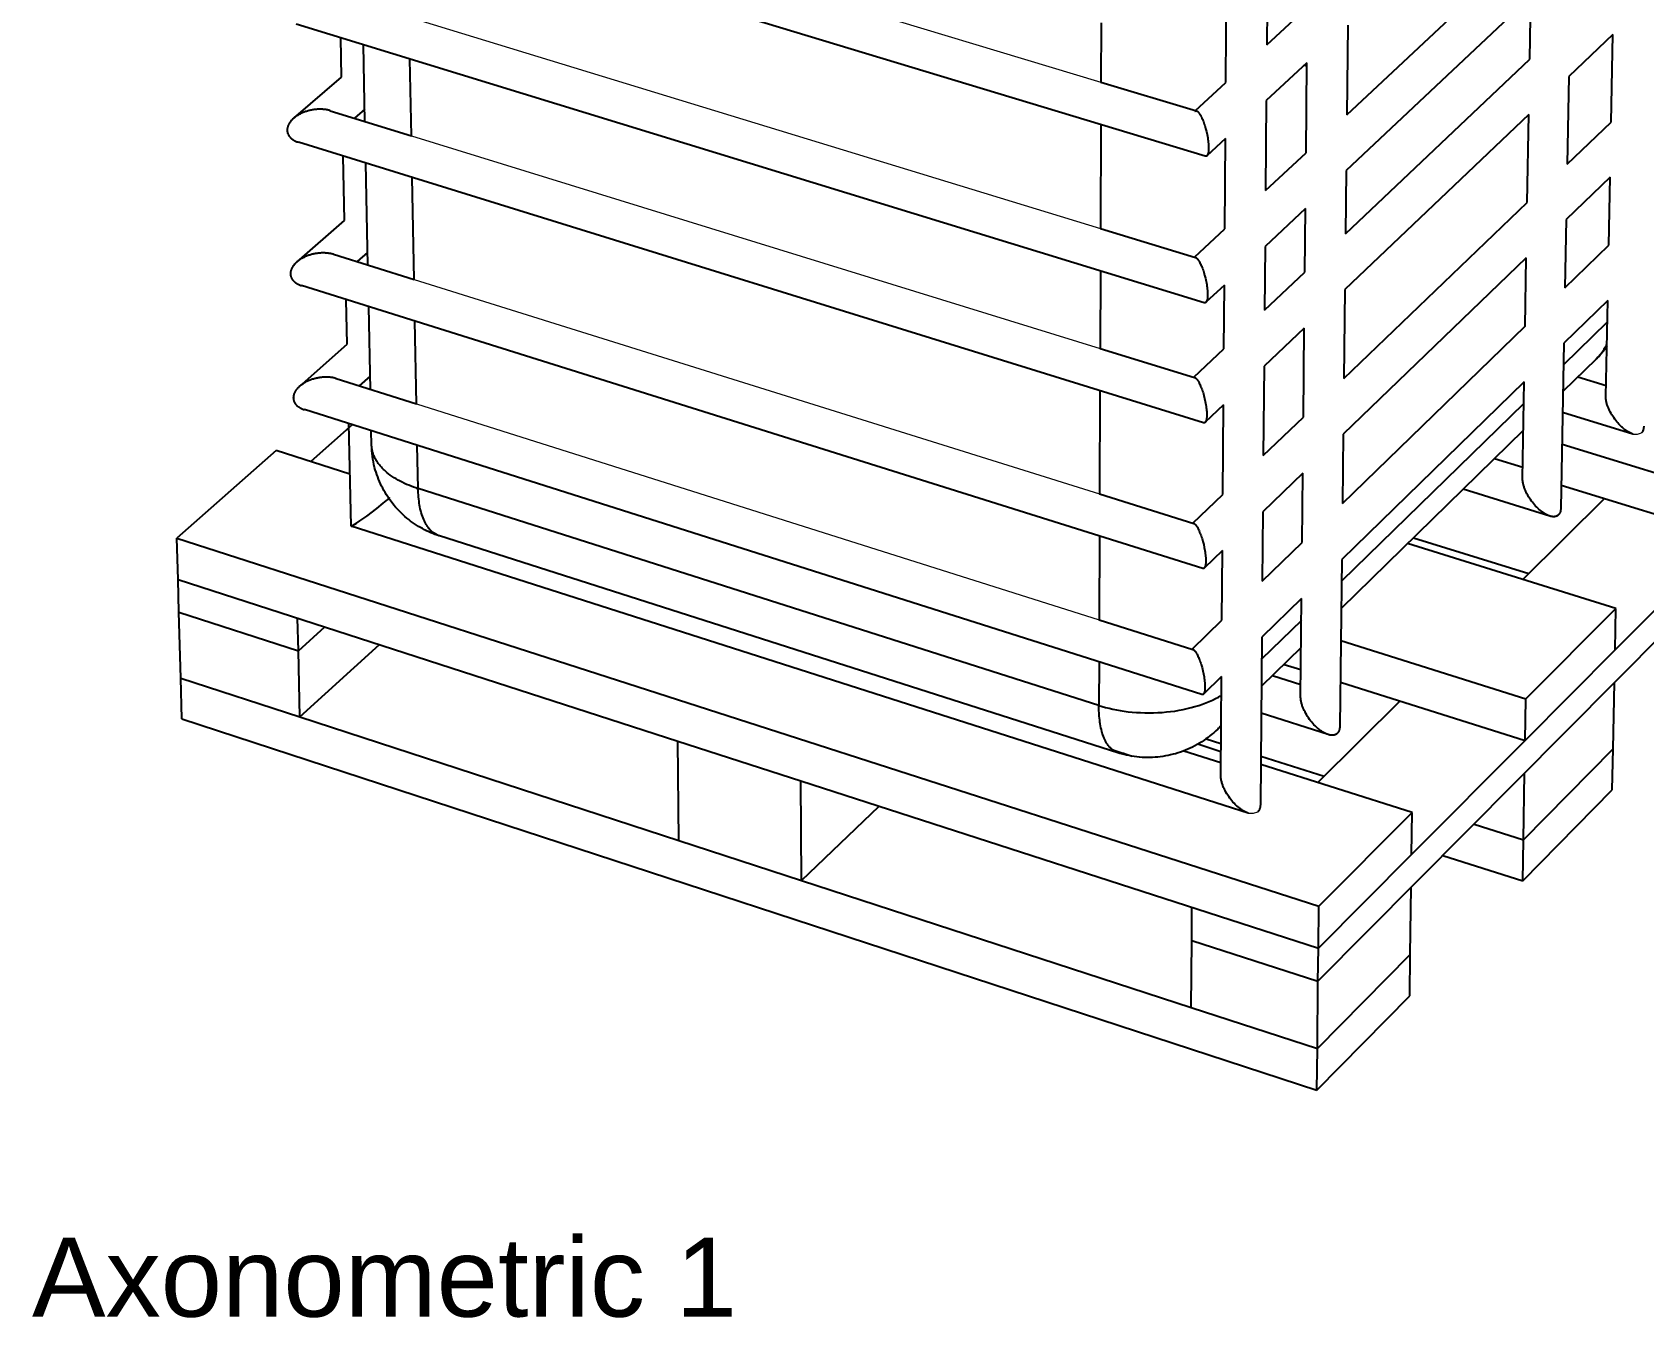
# Model space of a CAD drawing. Header units: millimetres. Extents: x 1.5 to 37.9, y -0.3 to 12.6.
# Drawn here: x 9.79 to 11.272, y 0.777 to 1.959 of the extents above; entities that cross this region are included whole.
import ezdxf

# ---------------------------------------------------------------- set-up
doc = ezdxf.new("R2010")
doc.units = ezdxf.units.MM
doc.layers.add('0.2', color=6, linetype='Continuous', lineweight=15)
doc.layers.add('0.3', color=4, linetype='Continuous', lineweight=20)

msp = doc.modelspace()

# ---------------------------------------------------------------- linework, layer by layer
at = {"layer": '0.2', "lineweight": -3}
for points in [[(10.773, 1.9672), (10.7728, 1.9128)], [(10.1389, 1.8635), (10.1376, 1.9339)], [(10.7727, 1.8737), (10.7724, 1.7783)], [(10.1414, 1.7313), (10.1396, 1.8251)], [(10.7723, 1.7394), (10.772, 1.6681)], [(10.1436, 1.617), (10.1421, 1.693)], [(11.2384, 1.6923), (11.1981, 1.653)], [(10.7719, 1.6293), (10.7716, 1.5343)], [(11.1617, 1.6175), (10.994, 1.454)], [(10.0846, 1.5978), (10.0465, 1.564)], [(10.0146, 1.5741), (9.9234, 1.4935)], [(10.0824, 1.5525), (10.0146, 1.5741)], [(10.1451, 1.5392), (10.1429, 1.5399), (10.1408, 1.5406), (10.1387, 1.5414), (10.1366, 1.5423), (10.1345, 1.5431), (10.1325, 1.544), (10.1305, 1.545), (10.1286, 1.546), (10.1266, 1.547), (10.1248, 1.5481), (10.123, 1.5492), (10.1212, 1.5504), (10.1195, 1.5516), (10.1179, 1.5528), (10.1163, 1.5541), (10.1155, 1.5548), (10.1148, 1.5554), (10.1141, 1.5561), (10.1133, 1.5567), (10.1127, 1.5574), (10.112, 1.5581), (10.1113, 1.5588), (10.1107, 1.5595), (10.1101, 1.5602), (10.1095, 1.5609), (10.109, 1.5617), (10.1084, 1.5624), (10.1079, 1.5631), (10.1074, 1.5639), (10.1069, 1.5646), (10.1065, 1.5654), (10.106, 1.5661), (10.1056, 1.5669), (10.1052, 1.5676), (10.1049, 1.5684), (10.1045, 1.5692), (10.1042, 1.57), (10.1039, 1.5707), (10.1037, 1.5715), (10.1034, 1.5723), (10.1032, 1.5731), (10.103, 1.5739), (10.1028, 1.5746), (10.1027, 1.5754), (10.1026, 1.5762), (10.1025, 1.577), (10.1024, 1.5778), (10.1023, 1.5786), (10.1023, 1.5794)], [(10.1451, 1.5392), (10.1443, 1.5788)], [(11.1968, 1.5801), (11.3503, 1.5329)], [(10.9724, 1.0864), (11.4285, 1.5456)], [(11.1961, 1.5424), (11.3494, 1.4951)], [(10.1436, 1.5397), (10.1451, 1.538)], [(10.7709, 1.3399), (10.1451, 1.5392)], [(10.1646, 1.4958), (10.1641, 1.4959), (10.1635, 1.4962), (10.163, 1.4964), (10.1624, 1.4966), (10.1619, 1.4969), (10.1613, 1.4972), (10.1608, 1.4975), (10.1603, 1.4978), (10.1598, 1.4982), (10.1592, 1.4985), (10.1587, 1.4989), (10.1583, 1.4993), (10.1578, 1.4997), (10.1573, 1.5002), (10.1568, 1.5006), (10.1564, 1.5011), (10.1559, 1.5016), (10.1555, 1.5021), (10.155, 1.5026), (10.1546, 1.5032), (10.1542, 1.5037), (10.1538, 1.5043), (10.1534, 1.5049), (10.153, 1.5055), (10.1526, 1.5061), (10.1522, 1.5068), (10.1519, 1.5074), (10.1515, 1.5081), (10.1512, 1.5088), (10.1508, 1.5095), (10.1505, 1.5102), (10.1502, 1.5109), (10.1496, 1.5124), (10.149, 1.514), (10.1485, 1.5155), (10.148, 1.5172), (10.1475, 1.5189), (10.1471, 1.5206), (10.1468, 1.5223), (10.1464, 1.5241), (10.1461, 1.5259), (10.1459, 1.5278), (10.1456, 1.5296), (10.1455, 1.5315), (10.1453, 1.5334), (10.1452, 1.5353), (10.1451, 1.5392)], [(11.2359, 1.5301), (11.1606, 1.4556)], [(9.9244, 1.4556), (9.9234, 1.4935)], [(9.9234, 1.4935), (10.9732, 1.1555)], [(10.7715, 1.4956), (10.7712, 1.4186)], [(11.2463, 1.4289), (11.0546, 1.4886)], [(11.0602, 1.4941), (11.1662, 1.4611)], [(11.2455, 1.3909), (11.3494, 1.4951)], [(9.9252, 1.4257), (9.9244, 1.4556)], [(9.9244, 1.4556), (10.3839, 1.3072)], [(9.9269, 1.365), (9.9252, 1.4257)], [(9.9252, 1.4257), (10.035, 1.3901)], [(11.1635, 1.346), (11.2463, 1.4289)], [(11.2455, 1.3909), (11.2463, 1.4289)], [(10.035, 1.3901), (10.0343, 1.4201)], [(10.035, 1.3901), (10.0594, 1.4121)], [(10.9571, 1.4181), (10.9205, 1.3824)], [(10.0364, 1.3294), (10.1097, 1.3958)], [(10.9934, 1.3995), (11.1635, 1.346)], [(10.0364, 1.3294), (10.035, 1.3901)], [(10.7711, 1.38), (10.7709, 1.3399)], [(11.1628, 1.3078), (11.2455, 1.3909)], [(9.9279, 1.3275), (9.9269, 1.365)], [(9.9269, 1.365), (10.0364, 1.3294)], [(10.9412, 1.3777), (10.9567, 1.3728)], [(10.7709, 1.3399), (10.774, 1.339), (10.7771, 1.3381), (10.7803, 1.3373), (10.7837, 1.3365), (10.7871, 1.3358), (10.7906, 1.3352), (10.7942, 1.3347), (10.7979, 1.3342), (10.8017, 1.3338), (10.8055, 1.3335), (10.8093, 1.3333), (10.8132, 1.3331), (10.8172, 1.3331), (10.8211, 1.3331), (10.8251, 1.3333), (10.8291, 1.3335), (10.833, 1.3339), (10.8369, 1.3343), (10.8408, 1.3348), (10.8447, 1.3355), (10.8484, 1.3362), (10.8521, 1.337), (10.8558, 1.3379), (10.8593, 1.3389), (10.8628, 1.3399), (10.8661, 1.341), (10.8693, 1.3422), (10.8724, 1.3435), (10.8754, 1.3448), (10.8783, 1.3462), (10.881, 1.3476), (10.8823, 1.3483), (10.8836, 1.3491)], [(10.993, 1.3614), (11.1628, 1.3078)], [(11.2437, 1.2999), (11.2449, 1.3608)], [(10.7885, 1.2964), (10.7883, 1.2965), (10.788, 1.2966), (10.7877, 1.2967), (10.7875, 1.2968), (10.7872, 1.2969), (10.787, 1.297), (10.7867, 1.2971), (10.7864, 1.2972), (10.7862, 1.2974), (10.7859, 1.2975), (10.7857, 1.2976), (10.7854, 1.2978), (10.7852, 1.2979), (10.7849, 1.2981), (10.7845, 1.2984), (10.784, 1.2987), (10.7835, 1.2991), (10.783, 1.2995), (10.7826, 1.2999), (10.7821, 1.3003), (10.7817, 1.3007), (10.7813, 1.3012), (10.7808, 1.3016), (10.7804, 1.3021), (10.78, 1.3026), (10.7796, 1.3031), (10.7792, 1.3037), (10.7788, 1.3042), (10.7784, 1.3048), (10.7781, 1.3054), (10.7777, 1.306), (10.7774, 1.3066), (10.777, 1.3073), (10.7767, 1.3079), (10.7764, 1.3086), (10.7761, 1.3093), (10.7758, 1.31), (10.7755, 1.3107), (10.7752, 1.3114), (10.7746, 1.3129), (10.7741, 1.3145), (10.7737, 1.3161), (10.7733, 1.3177), (10.7729, 1.3194), (10.7725, 1.3211), (10.7722, 1.3229), (10.7719, 1.3247), (10.7717, 1.3265), (10.7715, 1.3283), (10.7713, 1.3302), (10.7712, 1.3321), (10.771, 1.336), (10.7709, 1.3399)], [(11.048, 1.3441), (10.9722, 1.269)], [(11.1628, 1.3078), (11.1635, 1.346)], [(9.9279, 1.3275), (10.9714, 0.9863)], [(10.0364, 1.3294), (10.3849, 1.2158)], [(10.8832, 1.2974), (10.8618, 1.3042)], [(10.8697, 1.3092), (10.8832, 1.3049)], [(11.0584, 1.203), (11.1628, 1.3078)], [(10.9198, 1.2933), (10.978, 1.2748)], [(11.1612, 1.2164), (11.2437, 1.2999)], [(11.2429, 1.2623), (11.2437, 1.2999)], [(11.059, 1.2414), (10.9197, 1.2858)], [(11.1612, 1.2164), (11.1623, 1.2776)], [(10.4969, 1.2707), (10.9728, 1.1169)], [(11.1606, 1.1786), (11.2429, 1.2623)], [(10.9732, 1.1555), (11.059, 1.2414)], [(11.0584, 1.203), (11.059, 1.2414)], [(11.1159, 1.2308), (11.1612, 1.2164)], [(11.1606, 1.1786), (11.1612, 1.2164)], [(10.9728, 1.1169), (11.0584, 1.203)], [(11.0873, 1.202), (11.1606, 1.1786)], [(10.4975, 1.1791), (10.8559, 1.0623)], [(11.0572, 1.1111), (11.058, 1.1726)], [(10.8563, 1.124), (10.8565, 1.1545)], [(10.9728, 1.1169), (10.9732, 1.1555)], [(10.8559, 1.0623), (10.8563, 1.124)], [(10.8563, 1.124), (10.9724, 1.0864)], [(10.9724, 1.0864), (10.9728, 1.1169)], [(10.9718, 1.0246), (11.0572, 1.1111)], [(11.0567, 1.073), (11.0572, 1.1111)], [(10.9718, 1.0246), (10.9724, 1.0864)], [(10.9714, 0.9863), (11.0567, 1.073)], [(10.8559, 1.0623), (10.9718, 1.0246)], [(10.9714, 0.9863), (10.9718, 1.0246)]]:
    msp.add_lwpolyline(points, dxfattribs=at)
at = {"layer": '0.3'}
for p, q in [((10.1343, 2.1052), (10.7728, 1.9128)), ((10.1369, 1.9724), (10.7724, 1.7783)), ((10.1389, 1.8635), (10.772, 1.6681)), ((10.1414, 1.7313), (10.7716, 1.5343)), ((10.1436, 1.617), (10.7712, 1.4186)), ((11.262, 1.5893), (11.2662, 1.5893)), ((11.2662, 1.5893), (11.2698, 1.5905)), ((10.9083, 1.2409), (10.913, 1.241)), ((10.913, 1.241), (10.917, 1.2421))]:
    msp.add_line(p, q, dxfattribs=at)
at = {"layer": '0.3', "lineweight": -3}
for points in [[(10.8688, 1.8447), (10.0301, 2.0984)], [(10.9266, 2.0822), (10.9254, 1.9471)], [(10.8877, 1.9123), (10.8887, 2.0543)], [(10.9988, 1.8828), (11.1689, 2.042)], [(11.168, 1.9913), (10.9982, 1.8316)], [(11.1671, 1.9337), (11.168, 1.9913)], [(10.9254, 1.9471), (10.9627, 1.9816)], [(10.8679, 1.71), (10.0329, 1.966)], [(10.9997, 1.9652), (10.9988, 1.8828)], [(11.2436, 1.9565), (11.2029, 1.9179)], [(11.242, 1.8761), (11.2436, 1.9565)], [(10.0747, 1.9174), (10.0739, 1.9534)], [(10.0962, 1.8767), (10.0948, 1.947)], [(10.9622, 1.9304), (10.9249, 1.8958)], [(10.9599, 1.9282), (10.9622, 1.9276)], [(10.9614, 1.8478), (10.9622, 1.9304)], [(10.9976, 1.7733), (11.1671, 1.9337)], [(10.0307, 1.8795), (10.0747, 1.9174)], [(10.7729, 1.9128), (10.8607, 1.8863)], [(10.8595, 1.8863), (10.8877, 1.9123)], [(11.2029, 1.9179), (11.2015, 1.8372)], [(10.0494, 1.8875), (10.0486, 1.8874), (10.0479, 1.8872), (10.0471, 1.8871), (10.0463, 1.8869), (10.0456, 1.8867), (10.0448, 1.8866), (10.044, 1.8864), (10.0433, 1.8861), (10.0425, 1.8859), (10.0417, 1.8856), (10.041, 1.8854), (10.0402, 1.8851), (10.0395, 1.8848), (10.0387, 1.8845), (10.038, 1.8841), (10.0372, 1.8838), (10.0365, 1.8834), (10.0358, 1.883), (10.0351, 1.8827), (10.0344, 1.8822), (10.0337, 1.8818), (10.0331, 1.8814), (10.0325, 1.881), (10.0318, 1.8805), (10.0313, 1.88), (10.0307, 1.8796), (10.0301, 1.8791), (10.0296, 1.8786), (10.0291, 1.8781), (10.0286, 1.8776), (10.0282, 1.8771), (10.028, 1.8768), (10.0278, 1.8766), (10.0274, 1.8761), (10.0272, 1.8758), (10.027, 1.8755), (10.0268, 1.8753), (10.0267, 1.875), (10.0265, 1.8747), (10.0264, 1.8745), (10.0262, 1.8742), (10.0261, 1.874), (10.026, 1.8737), (10.0258, 1.8735), (10.0257, 1.8732), (10.0256, 1.8729), (10.0255, 1.8727), (10.0254, 1.8724), (10.0253, 1.8722), (10.0252, 1.8719), (10.0252, 1.8717), (10.0251, 1.8714), (10.025, 1.8712), (10.025, 1.871), (10.0249, 1.8707), (10.0249, 1.8705), (10.0248, 1.8702), (10.0248, 1.87), (10.0248, 1.8697), (10.0247, 1.8695), (10.0247, 1.8692), (10.0247, 1.869), (10.0247, 1.8687), (10.0247, 1.8685)], [(10.0642, 1.8865), (10.0636, 1.8867), (10.063, 1.8869), (10.0623, 1.8871), (10.0617, 1.8872), (10.0609, 1.8873), (10.0602, 1.8875), (10.0594, 1.8876), (10.0587, 1.8877), (10.0579, 1.8877), (10.0571, 1.8878), (10.0563, 1.8878), (10.0556, 1.8878), (10.0548, 1.8879), (10.054, 1.8878), (10.0533, 1.8878), (10.0525, 1.8878), (10.0517, 1.8877), (10.0509, 1.8877), (10.0502, 1.8876), (10.0494, 1.8875)], [(10.0642, 1.8865), (10.1389, 1.8635)], [(10.096, 1.8879), (10.0865, 1.8797)], [(10.8592, 1.886), (10.8592, 1.886), (10.8593, 1.8861), (10.8593, 1.8861), (10.8593, 1.8861), (10.8594, 1.8861), (10.8594, 1.8862), (10.8594, 1.8862), (10.8595, 1.8862), (10.8595, 1.8862), (10.8596, 1.8863), (10.8596, 1.8863), (10.8596, 1.8863), (10.8597, 1.8863), (10.8597, 1.8863), (10.8597, 1.8863), (10.8598, 1.8864), (10.8598, 1.8864), (10.8599, 1.8864), (10.8599, 1.8864), (10.86, 1.8864), (10.86, 1.8864), (10.86, 1.8864), (10.8601, 1.8864), (10.8601, 1.8864), (10.8602, 1.8864), (10.8602, 1.8864), (10.8603, 1.8864), (10.8603, 1.8864), (10.8604, 1.8864), (10.8604, 1.8864), (10.8605, 1.8864), (10.8605, 1.8864), (10.8606, 1.8864), (10.8606, 1.8864), (10.8607, 1.8864), (10.8607, 1.8863)], [(10.8607, 1.8863), (10.8607, 1.8863), (10.8608, 1.8863), (10.8608, 1.8863), (10.8609, 1.8863), (10.8609, 1.8863), (10.8609, 1.8863), (10.861, 1.8862), (10.8611, 1.8862), (10.8612, 1.8861), (10.8613, 1.8861), (10.8613, 1.8861), (10.8614, 1.886), (10.8615, 1.8859), (10.8617, 1.8858), (10.8618, 1.8857), (10.8619, 1.8856), (10.862, 1.8856), (10.8621, 1.8855), (10.8622, 1.8853), (10.8623, 1.8852), (10.8624, 1.8851), (10.8625, 1.885), (10.8626, 1.8849), (10.8629, 1.8846), (10.8631, 1.8843), (10.8633, 1.884), (10.8635, 1.8837), (10.8637, 1.8834), (10.8639, 1.883), (10.8642, 1.8827), (10.8644, 1.8823), (10.8648, 1.8815)], [(10.9249, 1.8958), (10.9242, 1.813)], [(11.1662, 1.8829), (10.997, 1.7221)], [(11.1648, 1.8021), (11.1662, 1.8829)], [(10.0247, 1.8685), (10.0247, 1.8683), (10.0247, 1.868), (10.0248, 1.8678), (10.0248, 1.8675), (10.0248, 1.8673), (10.0249, 1.8671), (10.0249, 1.8668), (10.0249, 1.8666), (10.025, 1.8664), (10.0251, 1.8661), (10.0251, 1.8659), (10.0252, 1.8657), (10.0253, 1.8654), (10.0254, 1.8652), (10.0255, 1.865), (10.0256, 1.8648), (10.0257, 1.8646), (10.0258, 1.8643), (10.0259, 1.8641), (10.0261, 1.8639), (10.0262, 1.8637), (10.0263, 1.8634), (10.0265, 1.8632), (10.0266, 1.863), (10.0268, 1.8628), (10.027, 1.8626), (10.0271, 1.8624), (10.0273, 1.8621), (10.0275, 1.8619), (10.0277, 1.8617), (10.0279, 1.8615), (10.0281, 1.8613), (10.0283, 1.8611), (10.0286, 1.8609), (10.0288, 1.8607), (10.029, 1.8606), (10.0293, 1.8604), (10.0295, 1.8602), (10.0298, 1.86), (10.03, 1.8598), (10.0303, 1.8597), (10.0306, 1.8595), (10.0309, 1.8593), (10.0312, 1.8592), (10.0314, 1.859), (10.0317, 1.8589), (10.0323, 1.8586), (10.033, 1.8583), (10.0336, 1.858), (10.0343, 1.8578), (10.035, 1.8575), (10.0352, 1.8575)], [(10.8648, 1.8815), (10.8653, 1.8807), (10.8657, 1.8797), (10.8661, 1.8788), (10.8666, 1.8777), (10.867, 1.8766), (10.8674, 1.8754), (10.8679, 1.8742), (10.8683, 1.8729), (10.8687, 1.8716), (10.8691, 1.8702), (10.8698, 1.8673), (10.8705, 1.8645), (10.8707, 1.8631), (10.871, 1.8616), (10.8712, 1.8603), (10.8714, 1.8589), (10.8715, 1.8576), (10.8717, 1.8564), (10.8717, 1.8552), (10.8718, 1.8541), (10.8718, 1.853), (10.8718, 1.852)], [(11.2015, 1.8372), (11.242, 1.8761)], [(10.8672, 1.5997), (10.0352, 1.8575)], [(10.8873, 1.8608), (10.8702, 1.845)], [(10.8718, 1.852), (10.8718, 1.851), (10.8718, 1.8501), (10.8717, 1.8497), (10.8717, 1.8493), (10.8717, 1.8489), (10.8716, 1.8485), (10.8715, 1.8481), (10.8715, 1.8477), (10.8714, 1.8474), (10.8713, 1.847), (10.8713, 1.8469), (10.8712, 1.8467), (10.8712, 1.8466), (10.8711, 1.8464), (10.871, 1.8463), (10.871, 1.8461), (10.8709, 1.846), (10.8709, 1.8459), (10.8708, 1.8458), (10.8707, 1.8457), (10.8707, 1.8456), (10.8707, 1.8455), (10.8706, 1.8455), (10.8706, 1.8454), (10.8706, 1.8454), (10.8705, 1.8453), (10.8705, 1.8453), (10.8705, 1.8453), (10.8704, 1.8452), (10.8704, 1.8452), (10.8704, 1.8451), (10.8703, 1.8451), (10.8703, 1.8451), (10.8702, 1.845)], [(10.8867, 1.7779), (10.8873, 1.8608)], [(10.0775, 1.7857), (10.0762, 1.8448)], [(10.0989, 1.7446), (10.097, 1.8383)], [(10.8702, 1.845), (10.8702, 1.845), (10.8702, 1.845), (10.8701, 1.8449), (10.8701, 1.8449), (10.8701, 1.8449), (10.87, 1.8448), (10.87, 1.8448), (10.87, 1.8448), (10.8699, 1.8448), (10.8699, 1.8448), (10.8699, 1.8447), (10.8698, 1.8447), (10.8698, 1.8447), (10.8697, 1.8447), (10.8697, 1.8447), (10.8697, 1.8447), (10.8696, 1.8447), (10.8696, 1.8446), (10.8695, 1.8446), (10.8695, 1.8446), (10.8694, 1.8446), (10.8694, 1.8446), (10.8694, 1.8446), (10.8693, 1.8446), (10.8693, 1.8446), (10.8692, 1.8446), (10.8692, 1.8446), (10.8691, 1.8446), (10.8691, 1.8446), (10.869, 1.8446), (10.869, 1.8446), (10.8689, 1.8446), (10.8689, 1.8446), (10.8688, 1.8446), (10.8688, 1.8447), (10.8688, 1.8447)], [(10.9242, 1.813), (10.9614, 1.8478)], [(10.9982, 1.8316), (10.9976, 1.7733)], [(11.241, 1.8255), (11.2005, 1.7865)], [(11.2398, 1.7628), (11.241, 1.8255)], [(10.9609, 1.7965), (10.9238, 1.7616)], [(10.9603, 1.7381), (10.9609, 1.7965)], [(10.9961, 1.6404), (11.1648, 1.8021)], [(10.0335, 1.7474), (10.0775, 1.7857)], [(10.7724, 1.7783), (10.8598, 1.7516)], [(11.2005, 1.7865), (11.1994, 1.7237)], [(10.859, 1.7519), (10.8867, 1.7778)], [(10.0523, 1.7554), (10.0516, 1.7553), (10.0508, 1.7552), (10.05, 1.755), (10.0493, 1.7549), (10.0485, 1.7547), (10.0477, 1.7545), (10.047, 1.7543), (10.0462, 1.7541), (10.0455, 1.7538), (10.0447, 1.7536), (10.0439, 1.7533), (10.0432, 1.753), (10.0424, 1.7527), (10.0417, 1.7524), (10.0409, 1.7521), (10.0402, 1.7517), (10.0395, 1.7514), (10.0388, 1.751), (10.0381, 1.7506), (10.0374, 1.7502), (10.0367, 1.7498), (10.0361, 1.7494), (10.0354, 1.7489), (10.0348, 1.7485), (10.0343, 1.748), (10.0337, 1.7475), (10.0331, 1.747), (10.0326, 1.7466), (10.0321, 1.7461), (10.0317, 1.7456), (10.0312, 1.7451), (10.031, 1.7448), (10.0308, 1.7445), (10.0304, 1.744), (10.0302, 1.7438), (10.03, 1.7435), (10.0299, 1.7433), (10.0297, 1.743), (10.0295, 1.7428), (10.0294, 1.7425), (10.0292, 1.7422), (10.0291, 1.742), (10.029, 1.7417), (10.0289, 1.7415), (10.0287, 1.7412), (10.0286, 1.741), (10.0285, 1.7407), (10.0284, 1.7404), (10.0283, 1.7402), (10.0283, 1.74), (10.0282, 1.7397), (10.0281, 1.7395), (10.028, 1.7392), (10.028, 1.739), (10.0279, 1.7387), (10.0279, 1.7385), (10.0278, 1.7383), (10.0278, 1.738), (10.0278, 1.7378), (10.0278, 1.7375), (10.0277, 1.7373), (10.0277, 1.737), (10.0277, 1.7368), (10.0277, 1.7366)], [(10.0672, 1.7545), (10.0666, 1.7547), (10.0659, 1.7549), (10.0652, 1.755), (10.0645, 1.7552), (10.0638, 1.7553), (10.063, 1.7554), (10.0623, 1.7555), (10.0615, 1.7556), (10.0608, 1.7557), (10.06, 1.7557), (10.0592, 1.7558), (10.0584, 1.7558), (10.0577, 1.7558), (10.0569, 1.7558), (10.0562, 1.7558), (10.0554, 1.7557), (10.0546, 1.7557), (10.0539, 1.7556), (10.0531, 1.7555), (10.0523, 1.7554)], [(10.0672, 1.7545), (10.1414, 1.7313)], [(10.0987, 1.7563), (10.0889, 1.7478)], [(10.8598, 1.7516), (10.8598, 1.7516), (10.8599, 1.7516), (10.8599, 1.7516), (10.86, 1.7516), (10.86, 1.7516), (10.86, 1.7515), (10.8601, 1.7515), (10.8601, 1.7515), (10.8602, 1.7515), (10.8603, 1.7514), (10.8604, 1.7514), (10.8605, 1.7513), (10.8606, 1.7512), (10.8607, 1.7512), (10.8608, 1.7511), (10.8609, 1.751), (10.861, 1.7509), (10.8611, 1.7508), (10.8612, 1.7507), (10.8613, 1.7506), (10.8614, 1.7505), (10.8615, 1.7503), (10.8617, 1.7502), (10.8618, 1.7501), (10.862, 1.7498), (10.8622, 1.7495), (10.8624, 1.7492), (10.8626, 1.7489), (10.8629, 1.7486), (10.8631, 1.7482), (10.8633, 1.7479), (10.8635, 1.7475), (10.8639, 1.7467)], [(10.9238, 1.7616), (10.9233, 1.7031)], [(11.1639, 1.7513), (10.9955, 1.5891)], [(11.1629, 1.6883), (11.1639, 1.7513)], [(11.1994, 1.7237), (11.2398, 1.7629)], [(10.0277, 1.7366), (10.0277, 1.7363), (10.0278, 1.7361), (10.0278, 1.7358), (10.0278, 1.7356), (10.0278, 1.7354), (10.0279, 1.7351), (10.0279, 1.7349), (10.028, 1.7347), (10.028, 1.7344), (10.0281, 1.7342), (10.0282, 1.734), (10.0282, 1.7338), (10.0283, 1.7335), (10.0284, 1.7333), (10.0285, 1.7331), (10.0286, 1.7329), (10.0287, 1.7326), (10.0288, 1.7324), (10.0289, 1.7322), (10.0291, 1.732), (10.0292, 1.7318), (10.0293, 1.7315), (10.0295, 1.7313), (10.0296, 1.7311), (10.0298, 1.7309), (10.03, 1.7307), (10.0302, 1.7305), (10.0303, 1.7303), (10.0305, 1.7301), (10.0307, 1.7299), (10.0309, 1.7297), (10.0311, 1.7295), (10.0313, 1.7293), (10.0316, 1.7291), (10.0318, 1.7289), (10.032, 1.7287), (10.0323, 1.7285), (10.0325, 1.7283), (10.0328, 1.7282), (10.033, 1.728), (10.0333, 1.7278), (10.0336, 1.7277), (10.0339, 1.7275), (10.0341, 1.7273), (10.0344, 1.7272), (10.0347, 1.727), (10.0353, 1.7267), (10.036, 1.7265), (10.0366, 1.7262), (10.0373, 1.7259), (10.038, 1.7257)], [(10.8639, 1.7467), (10.8644, 1.7458), (10.8648, 1.7449), (10.8652, 1.7439), (10.8657, 1.7429), (10.8661, 1.7418), (10.8665, 1.7406), (10.867, 1.7393), (10.8674, 1.738), (10.8678, 1.7367), (10.8682, 1.7353), (10.8689, 1.7325), (10.8696, 1.7296), (10.8698, 1.7282), (10.8701, 1.7268), (10.8703, 1.7254), (10.8705, 1.7241), (10.8706, 1.7228), (10.8707, 1.7216), (10.8708, 1.7204), (10.8709, 1.7193), (10.8709, 1.7183), (10.8709, 1.7172)], [(10.9233, 1.7031), (10.9603, 1.7381)], [(10.8664, 1.4658), (10.038, 1.7257)], [(10.8863, 1.7263), (10.8694, 1.7104)], [(10.8859, 1.6677), (10.8863, 1.7263)], [(10.997, 1.7221), (10.9961, 1.6404)], [(10.0799, 1.6718), (10.079, 1.7128)], [(10.1013, 1.6304), (10.0997, 1.7063)], [(10.8694, 1.7104), (10.8693, 1.7104), (10.8693, 1.7103), (10.8693, 1.7103), (10.8692, 1.7103), (10.8692, 1.7102), (10.8692, 1.7102), (10.8691, 1.7102), (10.8691, 1.7102), (10.869, 1.7101), (10.869, 1.7101), (10.869, 1.7101), (10.8689, 1.7101), (10.8689, 1.7101), (10.8688, 1.7101), (10.8688, 1.71), (10.8688, 1.71), (10.8687, 1.71), (10.8687, 1.71), (10.8687, 1.71), (10.8687, 1.71), (10.8687, 1.71), (10.8686, 1.71), (10.8686, 1.71), (10.8685, 1.71), (10.8685, 1.71), (10.8685, 1.71), (10.8684, 1.71), (10.8684, 1.71), (10.8683, 1.71), (10.8683, 1.71), (10.8682, 1.71), (10.8682, 1.71), (10.8681, 1.71), (10.8681, 1.71), (10.868, 1.71), (10.868, 1.71), (10.8679, 1.71)], [(10.8709, 1.7172), (10.8709, 1.7163), (10.8709, 1.7154), (10.8708, 1.7149), (10.8708, 1.7145), (10.8707, 1.7141), (10.8707, 1.7137), (10.8706, 1.7134), (10.8706, 1.713), (10.8705, 1.7126), (10.8704, 1.7123), (10.8703, 1.7122), (10.8703, 1.712), (10.8702, 1.7119), (10.8702, 1.7117), (10.8701, 1.7116), (10.8701, 1.7115), (10.87, 1.7113), (10.87, 1.7112), (10.8699, 1.7111), (10.8698, 1.711), (10.8698, 1.7109), (10.8698, 1.7109), (10.8697, 1.7108), (10.8697, 1.7108), (10.8697, 1.7107), (10.8696, 1.7107), (10.8696, 1.7106), (10.8696, 1.7106), (10.8695, 1.7105), (10.8695, 1.7105), (10.8695, 1.7105), (10.8694, 1.7104)], [(11.2388, 1.7121), (11.1984, 1.6729)], [(11.237, 1.6237), (11.2388, 1.7121)], [(10.9598, 1.6867), (10.9228, 1.6516)], [(10.959, 1.6049), (10.9598, 1.6867)], [(10.9948, 1.5255), (11.1629, 1.6884)], [(10.036, 1.6331), (10.0799, 1.6718)], [(10.772, 1.6681), (10.859, 1.6413)], [(10.8582, 1.6415), (10.8859, 1.6677)], [(11.1984, 1.6729), (11.1957, 1.5213)], [(11.228, 1.658), (11.2287, 1.6588), (11.2295, 1.6596), (11.2302, 1.6604), (11.2309, 1.6612), (11.2316, 1.662), (11.2323, 1.6629), (11.233, 1.6637), (11.2336, 1.6646), (11.2342, 1.6654), (11.2348, 1.6663), (11.2354, 1.6672), (11.2359, 1.6682), (11.2365, 1.6691), (11.237, 1.67), (11.2375, 1.671), (11.238, 1.6719)], [(11.238, 1.6697), (11.2369, 1.6682), (11.2358, 1.6668), (11.2347, 1.6653), (11.2335, 1.664), (11.2323, 1.6626), (11.2311, 1.6612), (11.2298, 1.6599), (11.228, 1.658)], [(10.9228, 1.6516), (10.9221, 1.5696)], [(11.228, 1.658), (11.1976, 1.6284)], [(10.0548, 1.6412), (10.0541, 1.6411), (10.0533, 1.641), (10.0526, 1.6408), (10.0518, 1.6407), (10.051, 1.6405), (10.0503, 1.6403), (10.0495, 1.6401), (10.0488, 1.6399), (10.048, 1.6397), (10.0472, 1.6394), (10.0465, 1.6391), (10.0457, 1.6388), (10.045, 1.6385), (10.0442, 1.6382), (10.0435, 1.6379), (10.0428, 1.6375), (10.042, 1.6372), (10.0413, 1.6368), (10.0406, 1.6364), (10.04, 1.636), (10.0393, 1.6356), (10.0387, 1.6352), (10.038, 1.6347), (10.0374, 1.6343), (10.0368, 1.6338), (10.0363, 1.6334), (10.0357, 1.6329), (10.0352, 1.6324), (10.0347, 1.6319), (10.0343, 1.6314), (10.0338, 1.6309), (10.0336, 1.6307), (10.0334, 1.6304), (10.033, 1.6299), (10.0328, 1.6296), (10.0326, 1.6294), (10.0325, 1.6291), (10.0323, 1.6289), (10.0321, 1.6286), (10.032, 1.6284), (10.0319, 1.6281), (10.0317, 1.6279), (10.0316, 1.6276), (10.0315, 1.6274), (10.0313, 1.6271), (10.0312, 1.6268), (10.0311, 1.6266), (10.031, 1.6263), (10.0309, 1.6261), (10.0309, 1.6258), (10.0308, 1.6256), (10.0307, 1.6254), (10.0307, 1.6251), (10.0306, 1.6249), (10.0305, 1.6246), (10.0305, 1.6244), (10.0305, 1.6242), (10.0304, 1.6239), (10.0304, 1.6237), (10.0304, 1.6234), (10.0304, 1.6232), (10.0304, 1.6229), (10.0303, 1.6227), (10.0304, 1.6225)], [(10.0698, 1.6403), (10.0692, 1.6405), (10.0684, 1.6407), (10.0677, 1.6409), (10.067, 1.641), (10.0663, 1.6412), (10.0655, 1.6413), (10.0648, 1.6414), (10.064, 1.6415), (10.0632, 1.6415), (10.0625, 1.6416), (10.0617, 1.6416), (10.0609, 1.6416), (10.0602, 1.6416), (10.0594, 1.6416), (10.0587, 1.6416), (10.0579, 1.6415), (10.0571, 1.6415), (10.0564, 1.6414), (10.0556, 1.6413), (10.0548, 1.6412)], [(10.0698, 1.6403), (10.1436, 1.617)], [(10.101, 1.6425), (10.091, 1.6336)], [(10.859, 1.6413), (10.8591, 1.6412), (10.8591, 1.6412), (10.8592, 1.6412), (10.8592, 1.6412), (10.8593, 1.6412), (10.8593, 1.6412), (10.8594, 1.6411), (10.8594, 1.6411), (10.8594, 1.6411), (10.8595, 1.6411), (10.8596, 1.641), (10.8597, 1.641), (10.8598, 1.6409), (10.8599, 1.6408), (10.86, 1.6407), (10.8601, 1.6407), (10.8602, 1.6406), (10.8603, 1.6405), (10.8604, 1.6404), (10.8605, 1.6403), (10.8606, 1.6402), (10.8607, 1.64), (10.8608, 1.6399), (10.8611, 1.6397), (10.8613, 1.6394), (10.8615, 1.6391), (10.8617, 1.6388), (10.8619, 1.6385), (10.8621, 1.6381), (10.8624, 1.6378), (10.8626, 1.6374), (10.8628, 1.637), (10.8632, 1.6362)], [(10.8632, 1.6362), (10.8637, 1.6353), (10.8641, 1.6344), (10.8645, 1.6334), (10.8649, 1.6324), (10.8654, 1.6313), (10.8658, 1.6301), (10.8662, 1.6288), (10.8667, 1.6275), (10.8671, 1.6262), (10.8675, 1.6248), (10.8682, 1.622), (10.8688, 1.6191), (10.8693, 1.6163), (10.8695, 1.6149), (10.8697, 1.6136), (10.8699, 1.6123), (10.87, 1.6111), (10.8701, 1.61), (10.8701, 1.6089), (10.8702, 1.6078), (10.8702, 1.6068)], [(11.162, 1.6374), (10.9942, 1.4741)], [(11.1605, 1.5485), (11.162, 1.6374)], [(11.2114, 1.6418), (11.2372, 1.6339)], [(10.0304, 1.6225), (10.0304, 1.6222), (10.0304, 1.622), (10.0304, 1.6217), (10.0304, 1.6215), (10.0305, 1.6213), (10.0305, 1.621), (10.0305, 1.6208), (10.0306, 1.6206), (10.0306, 1.6204), (10.0307, 1.6201), (10.0308, 1.6199), (10.0309, 1.6197), (10.0309, 1.6195), (10.031, 1.6193), (10.0311, 1.619), (10.0312, 1.6188), (10.0313, 1.6186), (10.0314, 1.6184), (10.0316, 1.6181), (10.0317, 1.6179), (10.0318, 1.6177), (10.032, 1.6175), (10.0321, 1.6173), (10.0323, 1.6171), (10.0324, 1.6169), (10.0326, 1.6166), (10.0328, 1.6164), (10.0329, 1.6162), (10.0331, 1.616), (10.0333, 1.6158), (10.0335, 1.6156), (10.0337, 1.6154), (10.034, 1.6153), (10.0342, 1.6151), (10.0344, 1.6149), (10.0346, 1.6147), (10.0349, 1.6145), (10.0351, 1.6143), (10.0354, 1.6142), (10.0356, 1.614), (10.0359, 1.6138), (10.0362, 1.6136), (10.0365, 1.6135), (10.0367, 1.6133), (10.037, 1.6132), (10.0373, 1.613), (10.0379, 1.6127), (10.0385, 1.6125), (10.0392, 1.6122), (10.0398, 1.612), (10.0405, 1.6118)], [(10.8855, 1.6161), (10.8687, 1.6001)], [(10.8849, 1.5339), (10.8855, 1.6161)], [(11.2461, 1.6019), (11.2452, 1.6031), (11.2443, 1.6044), (11.2434, 1.6057), (11.2426, 1.607), (11.2418, 1.6083), (11.241, 1.6097), (11.2403, 1.6111), (11.24, 1.6118), (11.2397, 1.6126), (11.2394, 1.6133), (11.2391, 1.614), (11.2388, 1.6147), (11.2386, 1.6154), (11.2383, 1.6161), (11.2381, 1.6168), (11.2379, 1.6175), (11.2377, 1.6182), (11.2376, 1.6189), (11.2374, 1.6195), (11.2373, 1.6202), (11.2372, 1.6208), (11.2371, 1.6214), (11.2371, 1.6221), (11.2371, 1.6227), (11.237, 1.6232), (11.237, 1.6237)], [(10.8656, 1.35), (10.0405, 1.6118)], [(10.8702, 1.6068), (10.8702, 1.6058), (10.8701, 1.6049), (10.8701, 1.6045), (10.87, 1.6041), (10.87, 1.6037), (10.8699, 1.6033), (10.8699, 1.603), (10.8698, 1.6026), (10.8697, 1.6023), (10.8697, 1.6021), (10.8696, 1.6019), (10.8696, 1.6018), (10.8695, 1.6016), (10.8695, 1.6015), (10.8694, 1.6013), (10.8694, 1.6012), (10.8693, 1.6011), (10.8693, 1.601), (10.8692, 1.6008), (10.8692, 1.6007), (10.8691, 1.6007), (10.8691, 1.6006), (10.8691, 1.6006), (10.869, 1.6005), (10.869, 1.6005), (10.869, 1.6004), (10.8689, 1.6004), (10.8689, 1.6003), (10.8689, 1.6003), (10.8688, 1.6002), (10.8688, 1.6002), (10.8688, 1.6002), (10.8687, 1.6001), (10.8687, 1.6001)], [(10.9221, 1.5696), (10.959, 1.6049)], [(11.262, 1.5893), (11.1973, 1.6092)], [(11.262, 1.5893), (11.2616, 1.5895), (11.2613, 1.5896), (11.261, 1.5897), (11.2604, 1.5899), (11.2599, 1.5901), (11.2593, 1.5904), (11.2587, 1.5907), (11.2581, 1.591), (11.2576, 1.5913), (11.257, 1.5917), (11.2564, 1.5921), (11.2558, 1.5925), (11.2552, 1.5929), (11.2546, 1.5933), (11.254, 1.5938), (11.2535, 1.5942), (11.2529, 1.5947), (11.2523, 1.5952), (11.2517, 1.5957), (11.2512, 1.5962), (11.2501, 1.5973), (11.249, 1.5984), (11.248, 1.5995), (11.247, 1.6007), (11.2461, 1.6019)], [(10.0834, 1.5049), (10.0814, 1.5988)], [(10.1023, 1.5794), (10.102, 1.5922)], [(10.8687, 1.6001), (10.8686, 1.6), (10.8686, 1.6), (10.8686, 1.6), (10.8685, 1.5999), (10.8685, 1.5999), (10.8684, 1.5999), (10.8684, 1.5999), (10.8684, 1.5998), (10.8683, 1.5998), (10.8683, 1.5998), (10.8682, 1.5998), (10.8682, 1.5998), (10.8682, 1.5997), (10.8681, 1.5997), (10.8681, 1.5997), (10.868, 1.5997), (10.868, 1.5997), (10.868, 1.5997), (10.868, 1.5997), (10.8679, 1.5997), (10.8679, 1.5997), (10.8679, 1.5997), (10.8679, 1.5997), (10.8678, 1.5997), (10.8678, 1.5997), (10.8678, 1.5997), (10.8677, 1.5997), (10.8677, 1.5997), (10.8676, 1.5997), (10.8676, 1.5997), (10.8675, 1.5997), (10.8675, 1.5997), (10.8674, 1.5997), (10.8674, 1.5997), (10.8673, 1.5997), (10.8673, 1.5997), (10.8673, 1.5997), (10.8672, 1.5997)], [(11.1613, 1.5928), (10.9937, 1.4291)], [(10.9955, 1.5891), (10.9948, 1.5255)], [(11.1599, 1.5914), (11.1612, 1.591)], [(11.2719, 1.5965), (11.2719, 1.5961), (11.2719, 1.5957), (11.2718, 1.5953), (11.2718, 1.5949), (11.2717, 1.5947), (11.2717, 1.5945), (11.2717, 1.5942), (11.2716, 1.594), (11.2716, 1.5938), (11.2715, 1.5935), (11.2714, 1.5933), (11.2714, 1.5931), (11.2713, 1.5929), (11.2712, 1.5927), (11.2711, 1.5925), (11.2711, 1.5923), (11.271, 1.5922), (11.2709, 1.592), (11.2708, 1.5918), (11.2707, 1.5916), (11.2706, 1.5915), (11.2705, 1.5913), (11.2704, 1.5912), (11.2703, 1.591), (11.2701, 1.5909), (11.27, 1.5907), (11.2699, 1.5906), (11.2698, 1.5905)], [(10.1646, 1.4958), (10.1626, 1.4964), (10.1606, 1.4971), (10.1587, 1.4979), (10.1567, 1.4987), (10.1548, 1.4996), (10.1529, 1.5005), (10.151, 1.5014), (10.1491, 1.5024), (10.1472, 1.5034), (10.1454, 1.5045), (10.1435, 1.5057), (10.1417, 1.5069), (10.1399, 1.5081), (10.1382, 1.5094), (10.1365, 1.5107), (10.1348, 1.5121), (10.1329, 1.5136), (10.1311, 1.5153), (10.1294, 1.5169), (10.1277, 1.5187), (10.126, 1.5204), (10.1244, 1.5222), (10.1228, 1.5241), (10.1213, 1.526), (10.1199, 1.5278), (10.1185, 1.5297), (10.1172, 1.5316), (10.116, 1.5335), (10.1148, 1.5355), (10.1137, 1.5375), (10.1126, 1.5395), (10.1115, 1.5415), (10.1105, 1.5436), (10.1096, 1.5457), (10.1087, 1.5478), (10.1079, 1.55), (10.1071, 1.5521), (10.1064, 1.5543), (10.1057, 1.5565), (10.1051, 1.5587), (10.1045, 1.5613), (10.104, 1.5638), (10.1035, 1.5664), (10.1031, 1.569), (10.1028, 1.5716), (10.1026, 1.5742), (10.1024, 1.5768), (10.1023, 1.5794)], [(11.1348, 1.567), (11.1607, 1.559)], [(10.9585, 1.5534), (10.9217, 1.518)], [(10.9578, 1.4898), (10.9585, 1.5534)], [(11.1696, 1.5266), (11.1686, 1.5278), (11.1677, 1.5291), (11.1669, 1.5304), (11.166, 1.5317), (11.1652, 1.5331), (11.1645, 1.5345), (11.1638, 1.5359), (11.1634, 1.5366), (11.1631, 1.5373), (11.1628, 1.538), (11.1625, 1.5388), (11.1623, 1.5395), (11.162, 1.5402), (11.1618, 1.5409), (11.1616, 1.5416), (11.1614, 1.5423), (11.1612, 1.543), (11.161, 1.5437), (11.1609, 1.5443), (11.1608, 1.545), (11.1607, 1.5457), (11.1606, 1.5463), (11.1605, 1.5469), (11.1605, 1.5475), (11.1605, 1.5481), (11.1605, 1.5485)], [(10.0916, 1.5096), (10.0978, 1.5139), (10.1072, 1.521), (10.1131, 1.5258), (10.1146, 1.5271), (10.1159, 1.5282)], [(10.1159, 1.5282), (10.117, 1.5292), (10.1174, 1.5296), (10.1178, 1.5299), (10.1179, 1.5301), (10.1181, 1.5303)], [(10.1185, 1.5312), (10.1186, 1.5312)], [(10.1186, 1.5312), (10.1186, 1.5311)], [(10.7716, 1.5343), (10.8581, 1.5072)], [(10.8573, 1.5075), (10.8849, 1.5339)], [(11.1855, 1.514), (11.1058, 1.5386)], [(11.1855, 1.514), (11.1852, 1.5141), (11.1849, 1.5142), (11.1846, 1.5143), (11.1841, 1.5145), (11.1835, 1.5147), (11.1829, 1.515), (11.1823, 1.5153), (11.1817, 1.5156), (11.1811, 1.5159), (11.1806, 1.5163), (11.18, 1.5167), (11.1794, 1.5171), (11.1788, 1.5175), (11.1782, 1.5179), (11.1776, 1.5184), (11.177, 1.5189), (11.1764, 1.5193), (11.1758, 1.5198), (11.1753, 1.5203), (11.1747, 1.5209), (11.1736, 1.522), (11.1725, 1.523), (11.1715, 1.5242), (11.1705, 1.5254), (11.1696, 1.5266)], [(10.9217, 1.518), (10.9211, 1.4542)], [(11.1935, 1.5151), (11.1933, 1.515), (11.1932, 1.5149), (11.1931, 1.5147), (11.1929, 1.5146), (11.1928, 1.5145), (11.1926, 1.5144), (11.1925, 1.5143), (11.1923, 1.5142), (11.1921, 1.5141), (11.192, 1.514), (11.1918, 1.514), (11.1916, 1.5139), (11.1914, 1.5138), (11.1913, 1.5138), (11.1911, 1.5137), (11.1909, 1.5137), (11.1907, 1.5136), (11.1905, 1.5136), (11.1903, 1.5135), (11.1901, 1.5135), (11.1899, 1.5135), (11.1897, 1.5134), (11.1894, 1.5134), (11.1892, 1.5134), (11.189, 1.5134), (11.1888, 1.5134), (11.1885, 1.5134), (11.1883, 1.5134), (11.188, 1.5135), (11.1878, 1.5135), (11.1876, 1.5135), (11.1873, 1.5135), (11.1871, 1.5136), (11.1869, 1.5136), (11.1866, 1.5137), (11.1864, 1.5137), (11.1859, 1.5138), (11.1855, 1.514)], [(11.1957, 1.5213), (11.1957, 1.5209), (11.1956, 1.5205), (11.1956, 1.5201), (11.1955, 1.5196), (11.1955, 1.5194), (11.1955, 1.5192), (11.1954, 1.5189), (11.1954, 1.5187), (11.1953, 1.5185), (11.1952, 1.5182), (11.1952, 1.518), (11.1951, 1.5178), (11.195, 1.5176), (11.195, 1.5174), (11.1949, 1.5172), (11.1948, 1.517), (11.1947, 1.5168), (11.1946, 1.5167), (11.1945, 1.5165), (11.1944, 1.5163), (11.1943, 1.5162), (11.1942, 1.516), (11.1941, 1.5158), (11.194, 1.5157), (11.1939, 1.5155), (11.1937, 1.5154), (11.1936, 1.5152), (11.1935, 1.5151)], [(10.0834, 1.5049), (10.0834, 1.5049), (10.0834, 1.5049), (10.0834, 1.5049), (10.0834, 1.5049), (10.0834, 1.5049), (10.0834, 1.5049), (10.0834, 1.5049), (10.0834, 1.5049), (10.0834, 1.5049), (10.0834, 1.5049), (10.0834, 1.5049), (10.0834, 1.5049), (10.0834, 1.5049), (10.0834, 1.5049), (10.0834, 1.5049), (10.0834, 1.5049), (10.0834, 1.5049), (10.0834, 1.5049), (10.0834, 1.5049), (10.0834, 1.5049), (10.0834, 1.5049), (10.0834, 1.5049), (10.0834, 1.5049), (10.0834, 1.5049), (10.0834, 1.5049), (10.0834, 1.5049), (10.0834, 1.5049), (10.0834, 1.5049), (10.0834, 1.5049), (10.0834, 1.5049), (10.0834, 1.5049), (10.0834, 1.5049), (10.0834, 1.5049), (10.0834, 1.5049), (10.0834, 1.5049), (10.0834, 1.5049), (10.0834, 1.5049), (10.0834, 1.5049), (10.0834, 1.5049), (10.0834, 1.5049), (10.0834, 1.5049), (10.0834, 1.5049), (10.0835, 1.5049), (10.0835, 1.5049), (10.0835, 1.5049), (10.0835, 1.5049), (10.0835, 1.5049), (10.0835, 1.5049), (10.0835, 1.5049), (10.0835, 1.5049), (10.0835, 1.5049), (10.0835, 1.5049), (10.0835, 1.5049), (10.0835, 1.5049)], [(10.0835, 1.5048), (10.0835, 1.5048), (10.0835, 1.5048), (10.0835, 1.5048), (10.0835, 1.5048), (10.0835, 1.5048), (10.0835, 1.5048), (10.0835, 1.5048), (10.0835, 1.5048), (10.0835, 1.5048), (10.0835, 1.5048), (10.0835, 1.5048), (10.0835, 1.5048), (10.0836, 1.5048), (10.0836, 1.5048), (10.0836, 1.5048), (10.0836, 1.5048), (10.0836, 1.5048), (10.0836, 1.5048), (10.0836, 1.5048), (10.0837, 1.5048), (10.0837, 1.5049), (10.0837, 1.5049), (10.0837, 1.5049), (10.0838, 1.5049), (10.0838, 1.5049), (10.0839, 1.5049), (10.0839, 1.5049), (10.084, 1.505), (10.0841, 1.505), (10.0842, 1.505), (10.0843, 1.5051), (10.0845, 1.5052), (10.0848, 1.5053), (10.085, 1.5054), (10.0855, 1.5057), (10.0868, 1.5065), (10.0883, 1.5074), (10.0916, 1.5096)], [(10.9083, 1.2409), (10.0835, 1.5048)], [(10.1525, 1.5007), (10.1594, 1.4984)], [(10.8581, 1.5072), (10.8582, 1.5072), (10.8582, 1.5072), (10.8583, 1.5072), (10.8583, 1.5072), (10.8584, 1.5072), (10.8584, 1.5071), (10.8585, 1.5071), (10.8585, 1.5071), (10.8586, 1.5071), (10.8586, 1.507), (10.8587, 1.507), (10.8587, 1.507), (10.8588, 1.5069), (10.8589, 1.5068), (10.859, 1.5068), (10.8591, 1.5067), (10.8592, 1.5066), (10.8593, 1.5065), (10.8594, 1.5064), (10.8595, 1.5063), (10.8596, 1.5062), (10.8598, 1.5061), (10.8599, 1.506), (10.86, 1.5058), (10.8602, 1.5056), (10.8604, 1.5053), (10.8606, 1.505), (10.8608, 1.5047), (10.8611, 1.5044), (10.8613, 1.504), (10.8615, 1.5037), (10.8619, 1.5029), (10.8623, 1.5021)], [(10.8623, 1.5021), (10.8628, 1.5012), (10.8632, 1.5003), (10.8636, 1.4993), (10.8641, 1.4982), (10.8645, 1.4971), (10.8649, 1.4959), (10.8654, 1.4947), (10.8658, 1.4934), (10.8666, 1.4906), (10.8673, 1.4878), (10.8679, 1.485), (10.8684, 1.4822), (10.8686, 1.4808), (10.8688, 1.4795), (10.869, 1.4782), (10.8691, 1.477), (10.8692, 1.4759), (10.8692, 1.4748), (10.8693, 1.4737), (10.8693, 1.4727)], [(10.7885, 1.2964), (10.1646, 1.4958)], [(10.8845, 1.4822), (10.8678, 1.4661)], [(10.884, 1.4183), (10.8845, 1.4822)], [(10.9211, 1.4542), (10.9579, 1.4898)], [(10.8693, 1.4727), (10.8693, 1.4718), (10.8692, 1.4709), (10.8692, 1.4704), (10.8691, 1.47), (10.8691, 1.4697), (10.869, 1.4693), (10.869, 1.4689), (10.8689, 1.4686), (10.8688, 1.4682), (10.8688, 1.4681), (10.8687, 1.4679), (10.8687, 1.4678), (10.8686, 1.4676), (10.8686, 1.4675), (10.8685, 1.4673), (10.8685, 1.4672), (10.8684, 1.4671), (10.8684, 1.467), (10.8683, 1.4668), (10.8683, 1.4667), (10.8682, 1.4666), (10.8682, 1.4666), (10.8681, 1.4665), (10.8681, 1.4665), (10.8681, 1.4664), (10.868, 1.4664), (10.868, 1.4664), (10.868, 1.4663), (10.8679, 1.4663), (10.8679, 1.4662), (10.8679, 1.4662), (10.8678, 1.4662), (10.8678, 1.4661)], [(10.9942, 1.4741), (10.9925, 1.321)], [(10.8678, 1.4661), (10.8677, 1.4661), (10.8677, 1.466), (10.8677, 1.466), (10.8676, 1.466), (10.8676, 1.466), (10.8675, 1.4659), (10.8675, 1.4659), (10.8675, 1.4659), (10.8674, 1.4659), (10.8674, 1.4658), (10.8673, 1.4658), (10.8673, 1.4658), (10.8673, 1.4658), (10.8672, 1.4658), (10.8672, 1.4658), (10.8671, 1.4658), (10.8671, 1.4657), (10.8671, 1.4657), (10.8671, 1.4657), (10.867, 1.4657), (10.867, 1.4657), (10.867, 1.4657), (10.867, 1.4657), (10.867, 1.4657), (10.8669, 1.4657), (10.8669, 1.4657), (10.8668, 1.4657), (10.8668, 1.4657), (10.8667, 1.4657), (10.8667, 1.4657), (10.8666, 1.4657), (10.8666, 1.4657), (10.8665, 1.4658), (10.8665, 1.4658), (10.8664, 1.4658), (10.8664, 1.4658)], [(10.9573, 1.4382), (10.9207, 1.4026)], [(10.9564, 1.348), (10.9573, 1.4382)], [(10.7713, 1.4186), (10.8574, 1.3914)], [(10.8566, 1.3917), (10.884, 1.4183)], [(10.9207, 1.4026), (10.9194, 1.2489)], [(10.9207, 1.4017), (10.9201, 1.4019)], [(10.9569, 1.3931), (10.9203, 1.3574)], [(10.8574, 1.3914), (10.8574, 1.3914), (10.8575, 1.3914), (10.8575, 1.3913), (10.8576, 1.3913), (10.8576, 1.3913), (10.8577, 1.3913), (10.8577, 1.3913), (10.8578, 1.3912), (10.8578, 1.3912), (10.8579, 1.3912), (10.8579, 1.3911), (10.858, 1.3911), (10.8581, 1.391), (10.8582, 1.391), (10.8583, 1.3909), (10.8584, 1.3908), (10.8585, 1.3907), (10.8586, 1.3906), (10.8587, 1.3905), (10.8588, 1.3904), (10.8589, 1.3903), (10.859, 1.3902), (10.8591, 1.3901), (10.8592, 1.3899), (10.8594, 1.3897), (10.8597, 1.3894), (10.8599, 1.3891), (10.8601, 1.3888), (10.8603, 1.3884), (10.8605, 1.3881), (10.8607, 1.3877), (10.8612, 1.387), (10.8616, 1.3862)], [(10.8616, 1.3862), (10.862, 1.3853), (10.8625, 1.3843), (10.8629, 1.3833), (10.8633, 1.3823), (10.8637, 1.3811), (10.8642, 1.38), (10.8646, 1.3787), (10.865, 1.3774), (10.8658, 1.3747), (10.8665, 1.3718), (10.8671, 1.369), (10.8676, 1.3662), (10.8678, 1.3649), (10.868, 1.3635), (10.8682, 1.3623), (10.8683, 1.361), (10.8684, 1.3599), (10.8685, 1.3588), (10.8685, 1.3578), (10.8685, 1.3568)], [(10.9205, 1.3843), (10.922, 1.3838)], [(10.5508, 1.3724), (10.5508, 1.3724)], [(10.8837, 1.3665), (10.8671, 1.3503)], [(10.883, 1.2759), (10.8837, 1.3665)], [(10.9307, 1.3674), (10.9565, 1.3593)], [(10.8671, 1.3503), (10.867, 1.3503), (10.867, 1.3503), (10.867, 1.3503), (10.8669, 1.3502), (10.8669, 1.3502), (10.8668, 1.3502), (10.8668, 1.3501), (10.8668, 1.3501), (10.8667, 1.3501), (10.8667, 1.3501), (10.8666, 1.3501), (10.8666, 1.35), (10.8666, 1.35), (10.8665, 1.35), (10.8665, 1.35), (10.8665, 1.35), (10.8665, 1.35), (10.8664, 1.35), (10.8664, 1.35), (10.8664, 1.35), (10.8664, 1.35), (10.8663, 1.35), (10.8663, 1.35), (10.8663, 1.3499), (10.8663, 1.3499), (10.8662, 1.3499), (10.8662, 1.3499), (10.8662, 1.3499), (10.8661, 1.3499), (10.8661, 1.3499), (10.866, 1.3499), (10.866, 1.3499), (10.866, 1.3499), (10.8659, 1.3499), (10.8659, 1.35), (10.8658, 1.35), (10.8658, 1.35), (10.8657, 1.35), (10.8657, 1.35), (10.8656, 1.35)], [(10.8685, 1.3568), (10.8685, 1.3559), (10.8684, 1.355), (10.8684, 1.3546), (10.8684, 1.3542), (10.8683, 1.3538), (10.8683, 1.3534), (10.8682, 1.353), (10.8681, 1.3527), (10.868, 1.3524), (10.868, 1.3522), (10.868, 1.3521), (10.8679, 1.3519), (10.8679, 1.3518), (10.8678, 1.3516), (10.8678, 1.3515), (10.8677, 1.3514), (10.8676, 1.3512), (10.8676, 1.3511), (10.8675, 1.351), (10.8675, 1.3509), (10.8674, 1.3508), (10.8674, 1.3508), (10.8674, 1.3507), (10.8673, 1.3507), (10.8673, 1.3506), (10.8673, 1.3506), (10.8672, 1.3506), (10.8672, 1.3505), (10.8672, 1.3505), (10.8672, 1.3504), (10.8671, 1.3504), (10.8671, 1.3504), (10.8671, 1.3503)], [(10.9656, 1.3258), (10.9647, 1.3271), (10.9638, 1.3284), (10.9629, 1.3297), (10.962, 1.331), (10.9612, 1.3324), (10.9605, 1.3339), (10.9597, 1.3353), (10.9594, 1.3361), (10.9591, 1.3368), (10.9588, 1.3375), (10.9585, 1.3383), (10.9582, 1.339), (10.9579, 1.3397), (10.9577, 1.3405), (10.9575, 1.3412), (10.9573, 1.3419), (10.9571, 1.3426), (10.957, 1.3433), (10.9568, 1.344), (10.9567, 1.3447), (10.9566, 1.3453), (10.9565, 1.346), (10.9565, 1.3466), (10.9564, 1.3472), (10.9564, 1.3478), (10.9564, 1.348)], [(10.8833, 1.3215), (10.8826, 1.3206), (10.8818, 1.3198), (10.881, 1.3189), (10.8802, 1.3181)], [(10.8833, 1.3212), (10.8802, 1.3181)], [(10.9817, 1.3132), (10.9201, 1.3327)], [(10.9816, 1.3132), (10.9813, 1.3133), (10.981, 1.3134), (10.9805, 1.3136), (10.9799, 1.3138), (10.9793, 1.3141), (10.9787, 1.3144), (10.9781, 1.3147), (10.9775, 1.315), (10.9769, 1.3154), (10.9763, 1.3158), (10.9756, 1.3162), (10.975, 1.3166), (10.9744, 1.317), (10.9738, 1.3175), (10.9732, 1.318), (10.9726, 1.3185), (10.972, 1.319), (10.9714, 1.3195), (10.9709, 1.32), (10.9697, 1.3211), (10.9687, 1.3222), (10.9676, 1.3234), (10.9666, 1.3246), (10.9656, 1.3258)], [(10.9925, 1.321), (10.9925, 1.3205), (10.9924, 1.32), (10.9924, 1.3197), (10.9924, 1.3195), (10.9924, 1.3192), (10.9923, 1.319), (10.9923, 1.3187), (10.9922, 1.3185), (10.9922, 1.3183), (10.9921, 1.318), (10.9921, 1.3178), (10.992, 1.3175), (10.9919, 1.3173), (10.9919, 1.3171), (10.9918, 1.3169), (10.9917, 1.3167), (10.9916, 1.3165), (10.9915, 1.3163), (10.9915, 1.3161), (10.9914, 1.3159), (10.9913, 1.3157), (10.9912, 1.3156), (10.991, 1.3154), (10.9909, 1.3152), (10.9908, 1.3151), (10.9907, 1.3149), (10.9906, 1.3148), (10.9904, 1.3146), (10.9903, 1.3145), (10.9902, 1.3143)], [(10.3849, 1.2158), (10.3839, 1.3072)], [(10.3839, 1.3072), (10.4969, 1.2707)], [(10.8802, 1.3181), (10.8785, 1.3165), (10.8767, 1.3149), (10.8749, 1.3134), (10.8731, 1.3119), (10.8713, 1.3105), (10.8694, 1.3091), (10.8675, 1.3077), (10.8655, 1.3064), (10.8635, 1.3052), (10.8614, 1.304), (10.8593, 1.3028), (10.8571, 1.3017), (10.855, 1.3007), (10.8528, 1.2997), (10.8506, 1.2987), (10.8484, 1.2979), (10.8461, 1.2971), (10.8438, 1.2963), (10.8415, 1.2956), (10.8392, 1.295), (10.8369, 1.2944), (10.8345, 1.2939), (10.8322, 1.2935), (10.8298, 1.2931), (10.8274, 1.2927), (10.825, 1.2925), (10.8226, 1.2923), (10.8202, 1.2922), (10.8178, 1.2921), (10.8154, 1.2921), (10.813, 1.2921), (10.8107, 1.2922), (10.8083, 1.2924), (10.8059, 1.2927), (10.8035, 1.293), (10.8011, 1.2933), (10.7988, 1.2938), (10.7964, 1.2943), (10.7941, 1.2948), (10.7918, 1.2954), (10.7901, 1.2959), (10.7885, 1.2964)], [(10.9902, 1.3143), (10.99, 1.3142), (10.9899, 1.3141), (10.9897, 1.3139), (10.9896, 1.3138), (10.9894, 1.3137), (10.9893, 1.3136), (10.9891, 1.3135), (10.9889, 1.3134), (10.9888, 1.3133), (10.9886, 1.3132), (10.9884, 1.3131), (10.9883, 1.313), (10.9881, 1.313), (10.9879, 1.3129), (10.9877, 1.3128), (10.9875, 1.3128), (10.9873, 1.3127), (10.9871, 1.3127), (10.9869, 1.3126), (10.9867, 1.3126), (10.9864, 1.3126), (10.9862, 1.3126), (10.986, 1.3125), (10.9858, 1.3125), (10.9855, 1.3125), (10.9853, 1.3125), (10.9851, 1.3125), (10.9848, 1.3125), (10.9846, 1.3126), (10.9843, 1.3126), (10.9841, 1.3126), (10.9838, 1.3126), (10.9835, 1.3127), (10.9833, 1.3127), (10.983, 1.3128), (10.9827, 1.3129), (10.9825, 1.3129), (10.9822, 1.313), (10.9819, 1.3131), (10.9817, 1.3132)], [(10.7837, 1.299), (10.8016, 1.2933)], [(10.7941, 1.2957), (10.7937, 1.2957), (10.7933, 1.2957), (10.793, 1.2957), (10.7926, 1.2957), (10.7923, 1.2957), (10.7919, 1.2957), (10.7916, 1.2958), (10.7912, 1.2958), (10.7909, 1.2958), (10.7906, 1.2959), (10.7902, 1.296), (10.7899, 1.296), (10.7895, 1.2961), (10.7892, 1.2962), (10.7889, 1.2963), (10.7885, 1.2964)], [(10.8492, 1.2982), (10.8831, 1.2874)], [(10.8922, 1.2536), (10.8913, 1.2548), (10.8904, 1.2561), (10.8895, 1.2575), (10.8886, 1.2588), (10.8878, 1.2602), (10.887, 1.2617), (10.8863, 1.2631), (10.886, 1.2639), (10.8856, 1.2646), (10.8853, 1.2654), (10.885, 1.2661), (10.8848, 1.2668), (10.8845, 1.2676), (10.8843, 1.2683), (10.8841, 1.269), (10.8839, 1.2698), (10.8837, 1.2705), (10.8835, 1.2712), (10.8834, 1.2719), (10.8833, 1.2726), (10.8832, 1.2732), (10.8831, 1.2739), (10.883, 1.2745), (10.883, 1.2751), (10.883, 1.2758), (10.883, 1.2759)], [(10.4975, 1.1791), (10.4969, 1.2707)], [(10.4975, 1.1791), (10.5689, 1.2474)], [(10.9083, 1.2409), (10.9077, 1.2411), (10.9072, 1.2413), (10.9066, 1.2415), (10.906, 1.2418), (10.9054, 1.2421), (10.9048, 1.2424), (10.9042, 1.2427), (10.9036, 1.2431), (10.9029, 1.2435), (10.9023, 1.2439), (10.9017, 1.2443), (10.9011, 1.2448), (10.9005, 1.2452), (10.8999, 1.2457), (10.8993, 1.2462), (10.8987, 1.2467), (10.8981, 1.2472), (10.8975, 1.2477), (10.8964, 1.2489), (10.8953, 1.25), (10.8942, 1.2511), (10.8932, 1.2523), (10.8922, 1.2536)], [(10.9194, 1.2489), (10.9194, 1.2484), (10.9193, 1.2481), (10.9193, 1.2478), (10.9193, 1.2476), (10.9193, 1.2473), (10.9192, 1.247), (10.9192, 1.2468), (10.9192, 1.2465), (10.9191, 1.2463), (10.9191, 1.246), (10.919, 1.2458), (10.9189, 1.2456), (10.9189, 1.2453), (10.9188, 1.2451), (10.9187, 1.2449), (10.9187, 1.2447), (10.9186, 1.2445), (10.9185, 1.2443), (10.9184, 1.2441), (10.9183, 1.2439), (10.9182, 1.2437), (10.9181, 1.2435), (10.918, 1.2433), (10.9179, 1.2432), (10.9178, 1.243), (10.9177, 1.2428), (10.9175, 1.2427), (10.9174, 1.2425), (10.9173, 1.2424), (10.9172, 1.2422), (10.917, 1.2421)], [(10.3849, 1.2158), (10.4975, 1.1791)]]:
    msp.add_lwpolyline(points, dxfattribs=at)

# ---------------------------------------------------------------- texts
at = {"insert": (9.7901, 0.8508), "char_height": 0.072597, "attachment_point": 1}
msp.add_mtext_dynamic_manual_height_columns('{\\fArial|b0|i0|c0|p34;Axonometric 1}', width=0.80117, gutter_width=0.363, heights=[0], dxfattribs=at)

doc.saveas('drawing.dxf')
